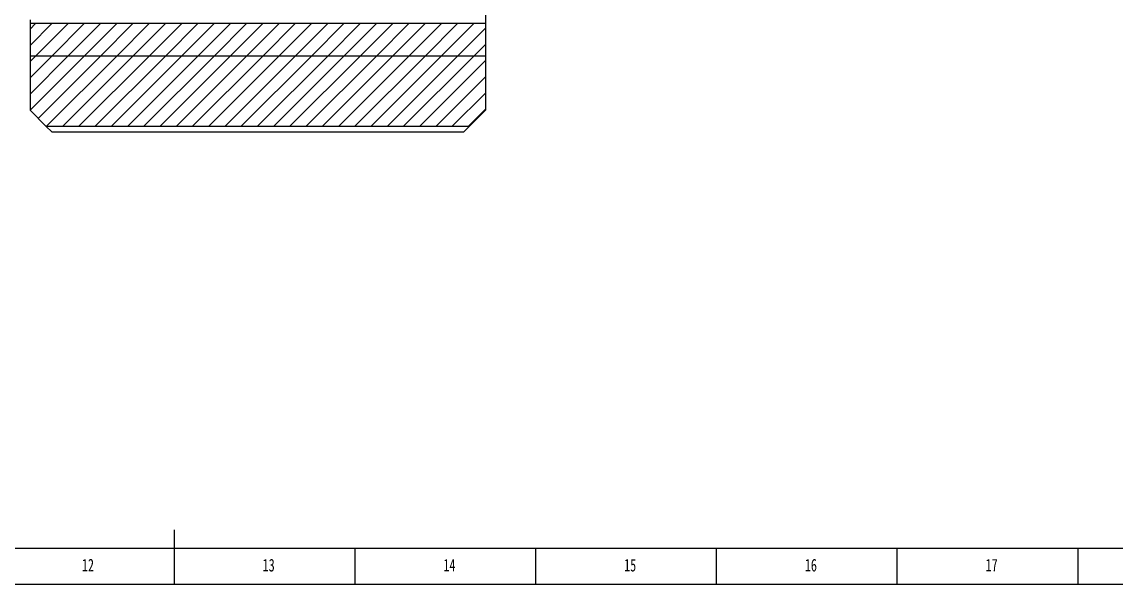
# Model space of a CAD drawing. Header units: millimetres. Extents: x -10 to 1189, y -23 to 841.
# Drawn here: x 559.8 to 862.5, y 0 to 155.6 of the extents above; entities that cross this region are included whole.
import ezdxf

# ---------------------------------------------------------------- set-up
doc = ezdxf.new("R2010")
doc.units = ezdxf.units.MM
doc.layers.add('10', color=7, linetype='Continuous')
doc.layers.add('5', color=7, linetype='Continuous')
doc.styles.add('SLDTEXTSTYLE5', font='TXT', dxfattribs={"width": 0.7})

# ---------------------------------------------------------------- blocks, each defined once
blk = doc.blocks.new('SW_HATCH_0')
at = {"color": 0, "linetype": 'Continuous', "lineweight": 18}
for p, q in [((0, -166.13), (1.55, -164.59)), ((0, -170.62), (6.04, -164.59)), ((1.53, -173.59), (10.53, -164.59)), ((6.02, -173.59), (15.02, -164.59)), ((10.51, -173.59), (19.51, -164.59)), ((15, -173.59), (24, -164.59)), ((19.49, -173.59), (28.49, -164.59)), ((23.98, -173.59), (32.98, -164.59)), ((28.47, -173.59), (37.47, -164.59)), ((32.96, -173.59), (41.96, -164.59)), ((37.45, -173.59), (46.45, -164.59)), ((41.94, -173.59), (50.94, -164.59)), ((46.43, -173.59), (55.43, -164.59)), ((50.92, -173.59), (59.92, -164.59)), ((55.41, -173.59), (64.41, -164.59)), ((59.9, -173.59), (68.9, -164.59)), ((64.39, -173.59), (73.39, -164.59)), ((68.88, -173.59), (77.88, -164.59)), ((73.37, -173.59), (82.37, -164.59)), ((77.86, -173.59), (86.86, -164.59)), ((82.35, -173.59), (91.35, -164.59)), ((86.84, -173.59), (95.84, -164.59)), ((91.33, -173.59), (100.33, -164.59)), ((95.82, -173.59), (104.82, -164.59)), ((100.31, -173.59), (109.31, -164.59)), ((104.8, -173.59), (113.8, -164.59)), ((109.29, -173.59), (118.29, -164.59)), ((113.78, -173.59), (122.78, -164.59)), ((118.27, -173.59), (126, -165.86)), ((122.76, -173.59), (126, -170.35)), ((0, -175.11), (1.53, -173.59)), ((0, -179.61), (6.02, -173.59)), ((0, -184.1), (10.51, -173.59)), ((0, -188.59), (15, -173.59)), ((2.25, -190.83), (19.49, -173.59)), ((4.49, -193.08), (23.98, -173.59)), ((8.97, -193.09), (28.47, -173.59)), ((13.46, -193.09), (32.96, -173.59)), ((17.95, -193.09), (37.45, -173.59)), ((22.44, -193.09), (41.94, -173.59)), ((26.93, -193.09), (46.43, -173.59)), ((31.42, -193.09), (50.92, -173.59)), ((35.91, -193.09), (55.41, -173.59)), ((40.4, -193.09), (59.9, -173.59)), ((44.89, -193.09), (64.39, -173.59)), ((49.38, -193.09), (68.88, -173.59)), ((53.87, -193.09), (73.37, -173.59)), ((58.36, -193.09), (77.86, -173.59)), ((62.85, -193.09), (82.35, -173.59)), ((67.34, -193.09), (86.84, -173.59)), ((71.83, -193.09), (91.33, -173.59)), ((76.32, -193.09), (95.82, -173.59)), ((80.81, -193.09), (100.31, -173.59)), ((85.3, -193.09), (104.8, -173.59)), ((89.79, -193.09), (109.29, -173.59)), ((94.28, -193.09), (113.78, -173.59)), ((98.77, -193.09), (118.27, -173.59)), ((103.26, -193.09), (122.76, -173.59)), ((107.75, -193.09), (126, -174.84)), ((112.24, -193.09), (126, -179.33)), ((116.73, -193.09), (126, -183.82)), ((121.22, -193.09), (126, -188.31))]:
    blk.add_line(p, q, dxfattribs=at)

msp = doc.modelspace()

# ---------------------------------------------------------------- linework, layer by layer
at = {"color": 7, "linetype": 'Continuous', "lineweight": 25}
for p, q in [((688.06, 161.62), (688.06, 155.17)), ((562.06, 156.25), (562.06, 155.17)), ((688.06, 155.17), (562.06, 155.17)), ((562.06, 155.17), (562.06, 146.17)), ((688.06, 155.17), (688.06, 146.17)), ((688.06, 146.17), (562.06, 146.17)), ((562.06, 146.17), (562.06, 131.17)), ((688.06, 146.17), (688.06, 131.17)), ((562.06, 131.17), (566.56, 126.67)), ((683.56, 126.67), (688.06, 131.17)), ((568.06, 125.17), (566.56, 126.67)), ((683.56, 126.67), (566.56, 126.67)), ((568.06, 125.17), (682.06, 125.17)), ((683.56, 126.67), (682.06, 125.17))]:
    msp.add_line(p, q, dxfattribs=at)
at = {"layer": '5', "lineweight": 25}
msp.add_line((602, 0), (602, 15), dxfattribs=at)
at = {"layer": '5', "color": 7, "lineweight": 25}
msp.add_line((0, 10), (1179, 10), dxfattribs=at)
at = {"layer": '5'}
for p, q in [((652, 0), (652, 10)), ((702, 0), (702, 10)), ((752, 0), (752, 10)), ((802, 0), (802, 10)), ((852, 0), (852, 10))]:
    msp.add_line(p, q, dxfattribs=at)
at = {"layer": '5', "color": 7}
msp.add_line((0, 0), (1189, 0), dxfattribs=at)

# ---------------------------------------------------------------- block references
at = {"color": 7, "linetype": 'Continuous', "lineweight": 18}
msp.add_blockref('SW_HATCH_0', (562.06, 319.75), dxfattribs=at)

# ---------------------------------------------------------------- texts
at = {"layer": '10', "char_height": 3.5, "attachment_point": 2, "style": 'SLDTEXTSTYLE5'}
for s, insert in [('12', (578.09, 7.01)), ('13', (628.09, 7.01)), ('14', (678.09, 7.01)), ('15', (728.09, 7.01)), ('16', (778.09, 7.01)), ('17', (828.09, 7.01))]:
    msp.add_mtext(s, dxfattribs=dict(at, insert=insert))

doc.saveas('drawing.dxf')
